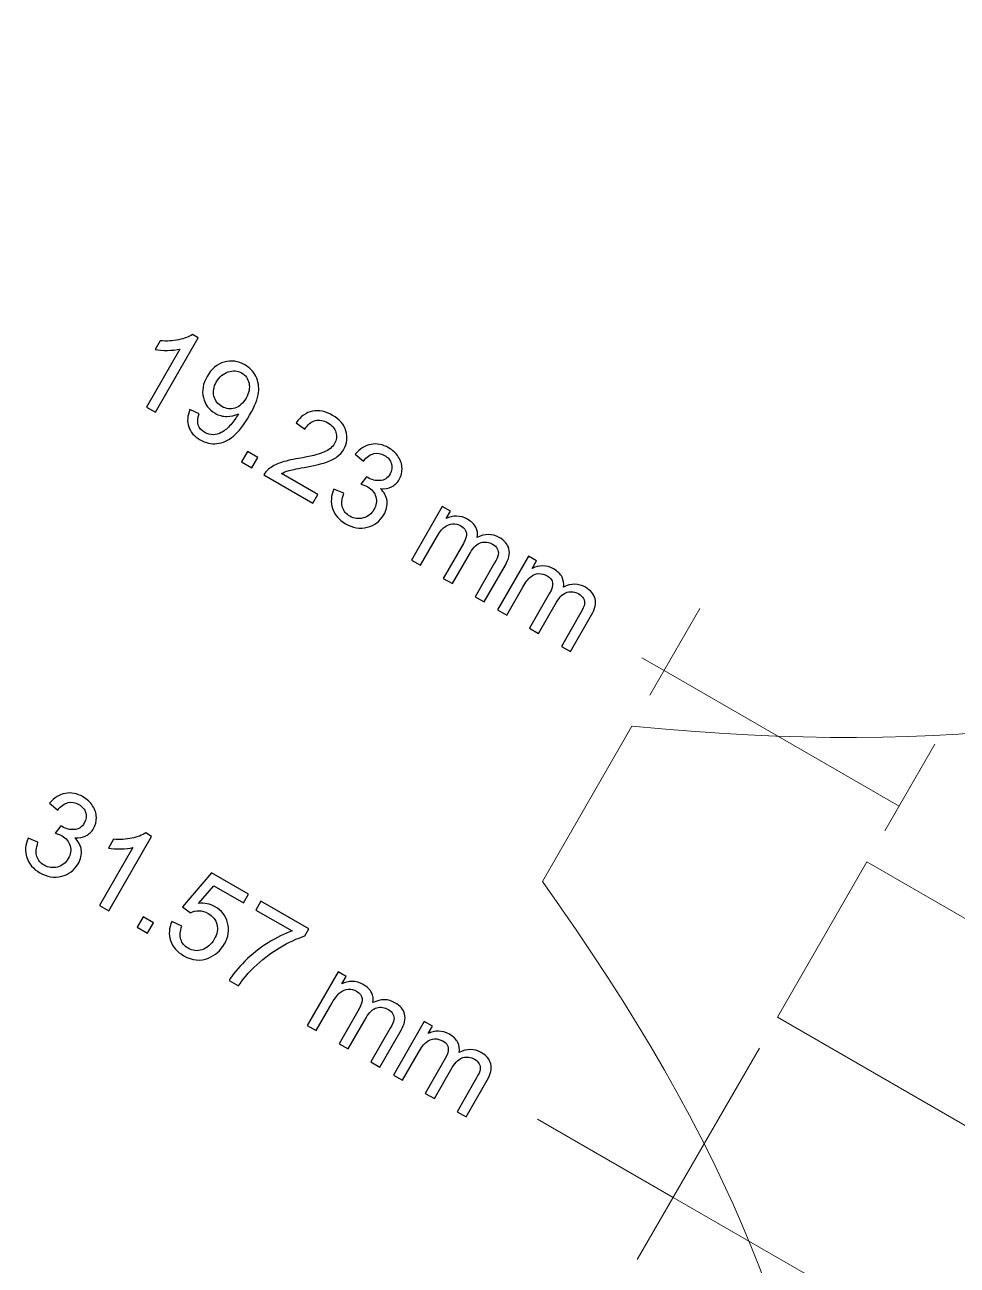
# Model space of a CAD drawing. Header units: millimetres. Extents: x -819 to 558, y -342 to 336.
# Drawn here: x 275.1 to 341.2, y -163.6 to -75.7 of the extents above; entities that cross this region are included whole.
import ezdxf

# ---------------------------------------------------------------- set-up
doc = ezdxf.new("R2010")
doc.units = ezdxf.units.MM
doc.header["$MEASUREMENT"] = 0
doc.layers.add('#Layer 1', color=7, linetype='Continuous')

msp = doc.modelspace()

# ---------------------------------------------------------------- linework, layer by layer
at = {"layer": '#Layer 1', "color": 22, "lineweight": 9}
for points in [[(318.1419, -125.4401), (363.3565, -129.764), (385.4174, -117.0418), (404.1968, -75.7174)], [(311.7899, -136.442), (338.1421, -173.437), (338.1545, -198.9037), (311.7563, -235.8292)]]:
    msp.add_open_spline(points, degree=3, dxfattribs=at)
at = {"layer": '#Layer 1', "color": 250}
for points, knots in [([(284.3746, -103.1831), (284.3746, -103.1831), (283.7298, -102.812), (283.7298, -102.812), (283.7298, -102.812), (283.7298, -102.812), (286.0934, -98.7029), (286.0934, -98.7029), (286.0934, -98.7029), (285.8534, -98.7621), (285.5641, -98.7932), (285.2269, -98.796), (285.2269, -98.796), (284.8897, -98.7988), (284.599, -98.7805), (284.3562, -98.7381), (284.3562, -98.7381), (284.3562, -98.7381), (284.7147, -98.1144), (284.7147, -98.1144), (284.7147, -98.1144), (285.1733, -98.1525), (285.6065, -98.1285), (286.0157, -98.0424), (286.0157, -98.0424), (286.4236, -97.9564), (286.7495, -97.8322), (286.9922, -97.6699), (286.9922, -97.6699), (286.9922, -97.6699), (287.4085, -97.9098), (287.4085, -97.9098), (287.4085, -97.9098), (287.4085, -97.9098), (284.3746, -103.1831), (284.3746, -103.1831)], [0, 0, 0, 0, 0.1111111, 0.1111111, 0.1111111, 0.1111111, 0.2222222, 0.2222222, 0.2222222, 0.2222222, 0.3333333, 0.3333333, 0.3333333, 0.3333333, 0.4444444, 0.4444444, 0.4444444, 0.4444444, 0.5555556, 0.5555556, 0.5555556, 0.5555556, 0.6666667, 0.6666667, 0.6666667, 0.6666667, 0.7777778, 0.7777778, 0.7777778, 0.7777778, 0.8888889, 0.8888889, 0.8888889, 0.8888889, 1, 1, 1, 1]), ([(286.8185, -102.982), (286.8185, -102.982), (287.4719, -103.2812), (287.4719, -103.2812), (287.4719, -103.2812), (287.3562, -103.603), (287.335, -103.8711), (287.4084, -104.0884), (287.4084, -104.0884), (287.4804, -104.3043), (287.6327, -104.4792), (287.8642, -104.6133), (287.8642, -104.6133), (288.0631, -104.7262), (288.2622, -104.7812), (288.4639, -104.777), (288.4639, -104.777), (288.6657, -104.7713), (288.8576, -104.7205), (289.041, -104.6245), (289.041, -104.6245), (289.2231, -104.5272), (289.4207, -104.3677), (289.6337, -104.1476), (289.6337, -104.1476), (289.8468, -103.926), (290.0303, -103.6819), (290.184, -103.4152), (290.184, -103.4152), (290.201, -103.3856), (290.2236, -103.3419), (290.2546, -103.284), (290.2546, -103.284), (290.0077, -103.4152), (289.7353, -103.4802), (289.4389, -103.4802), (289.4389, -103.4802), (289.1413, -103.4787), (288.8632, -103.4039), (288.6022, -103.2544), (288.6022, -103.2544), (288.1676, -103.0046), (287.891, -102.6349), (287.771, -102.1467), (287.771, -102.1467), (287.6511, -101.6584), (287.74, -101.156), (288.0363, -100.6396), (288.0363, -100.6396), (288.3425, -100.1075), (288.7461, -99.7689), (289.2471, -99.625), (289.2471, -99.625), (289.748, -99.481), (290.2348, -99.5445), (290.709, -99.8169), (290.709, -99.8169), (291.0505, -100.013), (291.3087, -100.2839), (291.4865, -100.631), (291.4865, -100.631), (291.6643, -100.9782), (291.7278, -101.3634), (291.6798, -101.7882), (291.6798, -101.7882), (291.6304, -102.2129), (291.4202, -102.7477), (291.0505, -103.3926), (291.0505, -103.3926), (290.6638, -104.0644), (290.2842, -104.5568), (289.909, -104.8701), (289.909, -104.8701), (289.535, -105.1848), (289.144, -105.3626), (288.7362, -105.4049), (288.7362, -105.4049), (288.3299, -105.4473), (287.932, -105.3569), (287.5453, -105.1354), (287.5453, -105.1354), (287.1347, -104.8983), (286.8637, -104.5922), (286.7353, -104.214), (286.7353, -104.214), (286.6054, -103.8358), (286.6337, -103.4251), (286.8185, -102.982)], [0, 0, 0, 0, 0.0454545, 0.0454545, 0.0454545, 0.0454545, 0.0909091, 0.0909091, 0.0909091, 0.0909091, 0.1363636, 0.1363636, 0.1363636, 0.1363636, 0.1818182, 0.1818182, 0.1818182, 0.1818182, 0.2272727, 0.2272727, 0.2272727, 0.2272727, 0.2727273, 0.2727273, 0.2727273, 0.2727273, 0.3181818, 0.3181818, 0.3181818, 0.3181818, 0.3636364, 0.3636364, 0.3636364, 0.3636364, 0.4090909, 0.4090909, 0.4090909, 0.4090909, 0.4545455, 0.4545455, 0.4545455, 0.4545455, 0.5, 0.5, 0.5, 0.5, 0.5454545, 0.5454545, 0.5454545, 0.5454545, 0.5909091, 0.5909091, 0.5909091, 0.5909091, 0.6363636, 0.6363636, 0.6363636, 0.6363636, 0.6818182, 0.6818182, 0.6818182, 0.6818182, 0.7272727, 0.7272727, 0.7272727, 0.7272727, 0.7727273, 0.7727273, 0.7727273, 0.7727273, 0.8181818, 0.8181818, 0.8181818, 0.8181818, 0.8636364, 0.8636364, 0.8636364, 0.8636364, 0.9090909, 0.9090909, 0.9090909, 0.9090909, 0.9545455, 0.9545455, 0.9545455, 0.9545455, 1, 1, 1, 1]), ([(290.7923, -102.1819), (291.0053, -101.8122), (291.0759, -101.4608), (291.0039, -101.1307), (291.0039, -101.1307), (290.9319, -100.8004), (290.7569, -100.5548), (290.4804, -100.3954), (290.4804, -100.3954), (290.1938, -100.2303), (289.8764, -100.2049), (289.5293, -100.3164), (289.5293, -100.3164), (289.1822, -100.4279), (288.9014, -100.6706), (288.6869, -101.0431), (288.6869, -101.0431), (288.4949, -101.3776), (288.4398, -101.7064), (288.5218, -102.0323), (288.5218, -102.0323), (288.6036, -102.3569), (288.7913, -102.6052), (289.0876, -102.7746), (289.0876, -102.7746), (289.3868, -102.9467), (289.6915, -102.9834), (290.0048, -102.8846), (290.0048, -102.8846), (290.3166, -102.7873), (290.5791, -102.5516), (290.7923, -102.1819)], [0, 0, 0, 0, 0.125, 0.125, 0.125, 0.125, 0.25, 0.25, 0.25, 0.25, 0.375, 0.375, 0.375, 0.375, 0.5, 0.5, 0.5, 0.5, 0.625, 0.625, 0.625, 0.625, 0.75, 0.75, 0.75, 0.75, 0.875, 0.875, 0.875, 0.875, 1, 1, 1, 1]), ([(295.8845, -109.0004), (295.8845, -109.0004), (295.5289, -109.6199), (295.5289, -109.6199), (295.5289, -109.6199), (295.5289, -109.6199), (292.0562, -107.6246), (292.0562, -107.6246), (292.0562, -107.6246), (292.1408, -107.4666), (292.2523, -107.3311), (292.3892, -107.2196), (292.3892, -107.2196), (292.6136, -107.0334), (292.8887, -106.8824), (293.2161, -106.7652), (293.2161, -106.7652), (293.5421, -106.6481), (293.9766, -106.5437), (294.5171, -106.4548), (294.5171, -106.4548), (295.3567, -106.3151), (295.9564, -106.1655), (296.3135, -106.0075), (296.3135, -106.0075), (296.6718, -105.8494), (296.9217, -105.649), (297.0614, -105.4049), (297.0614, -105.4049), (297.2081, -105.1494), (297.2405, -104.8813), (297.1586, -104.6006), (297.1586, -104.6006), (297.0769, -104.3198), (296.8892, -104.0953), (296.5957, -103.926), (296.5957, -103.926), (296.2852, -103.7482), (295.9832, -103.6975), (295.6897, -103.7765), (295.6897, -103.7765), (295.3962, -103.8569), (295.1535, -104.0601), (294.9616, -104.3889), (294.9616, -104.3889), (294.9616, -104.3889), (294.3379, -103.9387), (294.3379, -103.9387), (294.3379, -103.9387), (294.668, -103.4702), (295.0547, -103.1922), (295.5006, -103.1034), (295.5006, -103.1034), (295.9451, -103.0144), (296.4179, -103.1132), (296.9173, -103.4011), (296.9173, -103.4011), (297.4212, -103.6904), (297.7387, -104.0601), (297.8727, -104.5074), (297.8727, -104.5074), (298.0054, -104.9562), (297.9532, -105.3865), (297.7161, -105.8), (297.7161, -105.8), (297.5947, -106.0103), (297.4325, -106.1923), (297.2306, -106.3461), (297.2306, -106.3461), (297.0275, -106.4999), (296.7622, -106.6311), (296.4334, -106.7412), (296.4334, -106.7412), (296.1046, -106.8513), (295.5966, -106.9684), (294.908, -107.094), (294.908, -107.094), (294.3337, -107.1957), (293.9583, -107.2732), (293.7819, -107.3269), (293.7819, -107.3269), (293.6055, -107.3791), (293.4475, -107.4439), (293.3092, -107.5187), (293.3092, -107.5187), (293.3092, -107.5187), (295.8845, -109.0004), (295.8845, -109.0004)], [0, 0, 0, 0, 0.0454545, 0.0454545, 0.0454545, 0.0454545, 0.0909091, 0.0909091, 0.0909091, 0.0909091, 0.1363636, 0.1363636, 0.1363636, 0.1363636, 0.1818182, 0.1818182, 0.1818182, 0.1818182, 0.2272727, 0.2272727, 0.2272727, 0.2272727, 0.2727273, 0.2727273, 0.2727273, 0.2727273, 0.3181818, 0.3181818, 0.3181818, 0.3181818, 0.3636364, 0.3636364, 0.3636364, 0.3636364, 0.4090909, 0.4090909, 0.4090909, 0.4090909, 0.4545455, 0.4545455, 0.4545455, 0.4545455, 0.5, 0.5, 0.5, 0.5, 0.5454545, 0.5454545, 0.5454545, 0.5454545, 0.5909091, 0.5909091, 0.5909091, 0.5909091, 0.6363636, 0.6363636, 0.6363636, 0.6363636, 0.6818182, 0.6818182, 0.6818182, 0.6818182, 0.7272727, 0.7272727, 0.7272727, 0.7272727, 0.7727273, 0.7727273, 0.7727273, 0.7727273, 0.8181818, 0.8181818, 0.8181818, 0.8181818, 0.8636364, 0.8636364, 0.8636364, 0.8636364, 0.9090909, 0.9090909, 0.9090909, 0.9090909, 0.9545455, 0.9545455, 0.9545455, 0.9545455, 1, 1, 1, 1]), ([(297.0175, -108.6412), (297.0175, -108.6412), (297.7117, -108.9263), (297.7117, -108.9263), (297.7117, -108.9263), (297.5763, -109.3342), (297.5509, -109.6699), (297.6356, -109.9338), (297.6356, -109.9338), (297.7216, -110.1963), (297.8924, -110.4023), (298.1478, -110.5491), (298.1478, -110.5491), (298.4511, -110.7241), (298.7672, -110.7664), (299.0974, -110.6761), (299.0974, -110.6761), (299.4278, -110.5857), (299.6817, -110.3853), (299.8595, -110.075), (299.8595, -110.075), (300.0302, -109.7786), (300.074, -109.4794), (299.9907, -109.1761), (299.9907, -109.1761), (299.9074, -108.8713), (299.717, -108.6342), (299.4192, -108.4621), (299.4192, -108.4621), (299.2965, -108.3929), (299.1313, -108.3293), (298.9224, -108.2729), (298.9224, -108.2729), (298.9224, -108.2729), (299.3204, -107.748), (299.3204, -107.748), (299.3204, -107.748), (299.3599, -107.7776), (299.3939, -107.8002), (299.4192, -107.8144), (299.4192, -107.8144), (299.6944, -107.9723), (299.9822, -108.0429), (300.2842, -108.026), (300.2842, -108.026), (300.5876, -108.009), (300.8233, -107.851), (300.9954, -107.5533), (300.9954, -107.5533), (301.1309, -107.3162), (301.1648, -107.0749), (301.0928, -106.8265), (301.0928, -106.8265), (301.0222, -106.5796), (300.8613, -106.3834), (300.6074, -106.2381), (300.6074, -106.2381), (300.3562, -106.0942), (300.1021, -106.0518), (299.8439, -106.1139), (299.8439, -106.1139), (299.5871, -106.1761), (299.343, -106.3495), (299.1144, -106.6375), (299.1144, -106.6375), (299.1144, -106.6375), (298.5344, -106.152), (298.5344, -106.152), (298.5344, -106.152), (298.8632, -105.7654), (299.2343, -105.5339), (299.6505, -105.4564), (299.6505, -105.4564), (300.0668, -105.3787), (300.4817, -105.4606), (300.898, -105.6991), (300.898, -105.6991), (301.1845, -105.8641), (301.4131, -106.0772), (301.5838, -106.3397), (301.5838, -106.3397), (301.7545, -106.6007), (301.8421, -106.8745), (301.8477, -107.161), (301.8477, -107.161), (301.8534, -107.4474), (301.787, -107.7099), (301.6501, -107.9484), (301.6501, -107.9484), (301.5204, -108.1755), (301.3397, -108.3463), (301.1111, -108.4634), (301.1111, -108.4634), (300.8826, -108.5791), (300.6158, -108.6243), (300.3139, -108.596), (300.3139, -108.596), (300.5834, -108.8459), (300.74, -109.1337), (300.7823, -109.4583), (300.7823, -109.4583), (300.8233, -109.7828), (300.747, -110.1144), (300.5523, -110.4545), (300.5523, -110.4545), (300.2885, -110.9131), (299.8976, -111.2052), (299.3797, -111.3322), (299.3797, -111.3322), (298.8618, -111.4592), (298.3482, -111.3746), (297.8373, -111.0811), (297.8373, -111.0811), (297.376, -110.8158), (297.0725, -110.4587), (296.9258, -110.0087), (296.9258, -110.0087), (296.779, -109.5585), (296.8101, -109.1027), (297.0175, -108.6412)], [0, 0, 0, 0, 0.0333333, 0.0333333, 0.0333333, 0.0333333, 0.0666667, 0.0666667, 0.0666667, 0.0666667, 0.1, 0.1, 0.1, 0.1, 0.1333333, 0.1333333, 0.1333333, 0.1333333, 0.1666667, 0.1666667, 0.1666667, 0.1666667, 0.2, 0.2, 0.2, 0.2, 0.2333333, 0.2333333, 0.2333333, 0.2333333, 0.2666667, 0.2666667, 0.2666667, 0.2666667, 0.3, 0.3, 0.3, 0.3, 0.3333333, 0.3333333, 0.3333333, 0.3333333, 0.3666667, 0.3666667, 0.3666667, 0.3666667, 0.4, 0.4, 0.4, 0.4, 0.4333333, 0.4333333, 0.4333333, 0.4333333, 0.4666667, 0.4666667, 0.4666667, 0.4666667, 0.5, 0.5, 0.5, 0.5, 0.5333333, 0.5333333, 0.5333333, 0.5333333, 0.5666667, 0.5666667, 0.5666667, 0.5666667, 0.6, 0.6, 0.6, 0.6, 0.6333333, 0.6333333, 0.6333333, 0.6333333, 0.6666667, 0.6666667, 0.6666667, 0.6666667, 0.7, 0.7, 0.7, 0.7, 0.7333333, 0.7333333, 0.7333333, 0.7333333, 0.7666667, 0.7666667, 0.7666667, 0.7666667, 0.8, 0.8, 0.8, 0.8, 0.8333333, 0.8333333, 0.8333333, 0.8333333, 0.8666667, 0.8666667, 0.8666667, 0.8666667, 0.9, 0.9, 0.9, 0.9, 0.9333333, 0.9333333, 0.9333333, 0.9333333, 0.9666667, 0.9666667, 0.9666667, 0.9666667, 1, 1, 1, 1]), ([(290.4634, -106.7038), (290.4634, -106.7038), (290.8867, -105.9686), (290.8867, -105.9686), (290.8867, -105.9686), (290.8867, -105.9686), (291.6206, -106.3905), (291.6206, -106.3905), (291.6206, -106.3905), (291.6206, -106.3905), (291.1986, -107.1258), (291.1986, -107.1258), (291.1986, -107.1258), (291.1986, -107.1258), (290.4634, -106.7038), (290.4634, -106.7038)], [0, 0, 0, 0, 0.25, 0.25, 0.25, 0.25, 0.5, 0.5, 0.5, 0.5, 0.75, 0.75, 0.75, 0.75, 1, 1, 1, 1]), ([(302.5119, -113.6591), (302.5119, -113.6591), (304.699, -109.8547), (304.699, -109.8547), (304.699, -109.8547), (304.699, -109.8547), (305.2761, -110.1863), (305.2761, -110.1863), (305.2761, -110.1863), (305.2761, -110.1863), (304.9699, -110.7197), (304.9699, -110.7197), (304.9699, -110.7197), (305.1957, -110.6026), (305.4413, -110.5433), (305.7051, -110.5447), (305.7051, -110.5447), (305.9676, -110.5447), (306.2259, -110.6181), (306.4799, -110.7634), (306.4799, -110.7634), (306.762, -110.9257), (306.9582, -111.1163), (307.0725, -111.3378), (307.0725, -111.3378), (307.1854, -111.5579), (307.2178, -111.795), (307.1713, -112.0476), (307.1713, -112.0476), (307.7273, -111.7766), (308.2465, -111.7794), (308.7292, -112.0574), (308.7292, -112.0574), (309.1073, -112.2747), (309.3374, -112.5456), (309.4206, -112.8716), (309.4206, -112.8716), (309.5024, -113.1976), (309.4192, -113.5772), (309.1694, -114.0117), (309.1694, -114.0117), (309.1694, -114.0117), (307.6666, -116.6238), (307.6666, -116.6238), (307.6666, -116.6238), (307.6666, -116.6238), (307.026, -116.2556), (307.026, -116.2556), (307.026, -116.2556), (307.026, -116.2556), (308.4047, -113.858), (308.4047, -113.858), (308.4047, -113.858), (308.5528, -113.5998), (308.6388, -113.4022), (308.6615, -113.2654), (308.6615, -113.2654), (308.6854, -113.127), (308.6615, -112.993), (308.5923, -112.8603), (308.5923, -112.8603), (308.5218, -112.7277), (308.4131, -112.619), (308.2649, -112.5344), (308.2649, -112.5344), (307.9968, -112.3791), (307.7245, -112.3411), (307.4451, -112.4173), (307.4451, -112.4173), (307.1656, -112.4935), (306.9131, -112.7277), (306.6886, -113.12), (306.6886, -113.12), (306.6886, -113.12), (305.4173, -115.3298), (305.4173, -115.3298), (305.4173, -115.3298), (305.4173, -115.3298), (304.7724, -114.9587), (304.7724, -114.9587), (304.7724, -114.9587), (304.7724, -114.9587), (306.1934, -112.4864), (306.1934, -112.4864), (306.1934, -112.4864), (306.3585, -112.2), (306.4304, -111.9558), (306.4064, -111.7512), (306.4064, -111.7512), (306.3839, -111.548), (306.2541, -111.3773), (306.0142, -111.2404), (306.0142, -111.2404), (305.8336, -111.136), (305.6374, -111.0866), (305.4286, -111.0936), (305.4286, -111.0936), (305.2197, -111.1007), (305.0278, -111.1755), (304.8528, -111.3209), (304.8528, -111.3209), (304.6779, -111.4648), (304.4901, -111.7089), (304.2912, -112.0561), (304.2912, -112.0561), (304.2912, -112.0561), (303.1567, -114.0302), (303.1567, -114.0302), (303.1567, -114.0302), (303.1567, -114.0302), (302.5119, -113.6591), (302.5119, -113.6591)], [0, 0, 0, 0, 0.0357143, 0.0357143, 0.0357143, 0.0357143, 0.0714286, 0.0714286, 0.0714286, 0.0714286, 0.1071429, 0.1071429, 0.1071429, 0.1071429, 0.1428571, 0.1428571, 0.1428571, 0.1428571, 0.1785714, 0.1785714, 0.1785714, 0.1785714, 0.2142857, 0.2142857, 0.2142857, 0.2142857, 0.25, 0.25, 0.25, 0.25, 0.2857143, 0.2857143, 0.2857143, 0.2857143, 0.3214286, 0.3214286, 0.3214286, 0.3214286, 0.3571429, 0.3571429, 0.3571429, 0.3571429, 0.3928571, 0.3928571, 0.3928571, 0.3928571, 0.4285714, 0.4285714, 0.4285714, 0.4285714, 0.4642857, 0.4642857, 0.4642857, 0.4642857, 0.5, 0.5, 0.5, 0.5, 0.5357143, 0.5357143, 0.5357143, 0.5357143, 0.5714286, 0.5714286, 0.5714286, 0.5714286, 0.6071429, 0.6071429, 0.6071429, 0.6071429, 0.6428571, 0.6428571, 0.6428571, 0.6428571, 0.6785714, 0.6785714, 0.6785714, 0.6785714, 0.7142857, 0.7142857, 0.7142857, 0.7142857, 0.75, 0.75, 0.75, 0.75, 0.7857143, 0.7857143, 0.7857143, 0.7857143, 0.8214286, 0.8214286, 0.8214286, 0.8214286, 0.8571429, 0.8571429, 0.8571429, 0.8571429, 0.8928571, 0.8928571, 0.8928571, 0.8928571, 0.9285714, 0.9285714, 0.9285714, 0.9285714, 0.9642857, 0.9642857, 0.9642857, 0.9642857, 1, 1, 1, 1]), ([(308.6199, -117.1854), (308.6199, -117.1854), (310.807, -113.381), (310.807, -113.381), (310.807, -113.381), (310.807, -113.381), (311.3841, -113.7126), (311.3841, -113.7126), (311.3841, -113.7126), (311.3841, -113.7126), (311.0779, -114.246), (311.0779, -114.246), (311.0779, -114.246), (311.3037, -114.1289), (311.5493, -114.0696), (311.8131, -114.071), (311.8131, -114.071), (312.0756, -114.071), (312.3339, -114.1444), (312.5879, -114.2897), (312.5879, -114.2897), (312.87, -114.452), (313.0662, -114.6426), (313.1805, -114.8641), (313.1805, -114.8641), (313.2934, -115.0842), (313.3258, -115.3213), (313.2793, -115.5739), (313.2793, -115.5739), (313.8353, -115.3029), (314.3545, -115.3057), (314.8372, -115.5837), (314.8372, -115.5837), (315.2153, -115.801), (315.4454, -116.0719), (315.5286, -116.3979), (315.5286, -116.3979), (315.6104, -116.7239), (315.5272, -117.1035), (315.2774, -117.538), (315.2774, -117.538), (315.2774, -117.538), (313.7746, -120.1501), (313.7746, -120.1501), (313.7746, -120.1501), (313.7746, -120.1501), (313.134, -119.7819), (313.134, -119.7819), (313.134, -119.7819), (313.134, -119.7819), (314.5127, -117.3843), (314.5127, -117.3843), (314.5127, -117.3843), (314.6608, -117.1261), (314.7468, -116.9285), (314.7695, -116.7917), (314.7695, -116.7917), (314.7934, -116.6533), (314.7695, -116.5193), (314.7003, -116.3866), (314.7003, -116.3866), (314.6298, -116.254), (314.5211, -116.1453), (314.3729, -116.0607), (314.3729, -116.0607), (314.1048, -115.9054), (313.8325, -115.8674), (313.5531, -115.9436), (313.5531, -115.9436), (313.2736, -116.0198), (313.0211, -116.254), (312.7966, -116.6463), (312.7966, -116.6463), (312.7966, -116.6463), (311.5253, -118.8561), (311.5253, -118.8561), (311.5253, -118.8561), (311.5253, -118.8561), (310.8804, -118.485), (310.8804, -118.485), (310.8804, -118.485), (310.8804, -118.485), (312.3014, -116.0127), (312.3014, -116.0127), (312.3014, -116.0127), (312.4665, -115.7263), (312.5384, -115.4821), (312.5144, -115.2775), (312.5144, -115.2775), (312.4919, -115.0743), (312.3621, -114.9036), (312.1222, -114.7667), (312.1222, -114.7667), (311.9416, -114.6623), (311.7454, -114.6129), (311.5366, -114.6199), (311.5366, -114.6199), (311.3277, -114.627), (311.1358, -114.7018), (310.9608, -114.8472), (310.9608, -114.8472), (310.7859, -114.9911), (310.5981, -115.2352), (310.3992, -115.5824), (310.3992, -115.5824), (310.3992, -115.5824), (309.2647, -117.5565), (309.2647, -117.5565), (309.2647, -117.5565), (309.2647, -117.5565), (308.6199, -117.1854), (308.6199, -117.1854)], [0, 0, 0, 0, 0.0357143, 0.0357143, 0.0357143, 0.0357143, 0.0714286, 0.0714286, 0.0714286, 0.0714286, 0.1071429, 0.1071429, 0.1071429, 0.1071429, 0.1428571, 0.1428571, 0.1428571, 0.1428571, 0.1785714, 0.1785714, 0.1785714, 0.1785714, 0.2142857, 0.2142857, 0.2142857, 0.2142857, 0.25, 0.25, 0.25, 0.25, 0.2857143, 0.2857143, 0.2857143, 0.2857143, 0.3214286, 0.3214286, 0.3214286, 0.3214286, 0.3571429, 0.3571429, 0.3571429, 0.3571429, 0.3928571, 0.3928571, 0.3928571, 0.3928571, 0.4285714, 0.4285714, 0.4285714, 0.4285714, 0.4642857, 0.4642857, 0.4642857, 0.4642857, 0.5, 0.5, 0.5, 0.5, 0.5357143, 0.5357143, 0.5357143, 0.5357143, 0.5714286, 0.5714286, 0.5714286, 0.5714286, 0.6071429, 0.6071429, 0.6071429, 0.6071429, 0.6428571, 0.6428571, 0.6428571, 0.6428571, 0.6785714, 0.6785714, 0.6785714, 0.6785714, 0.7142857, 0.7142857, 0.7142857, 0.7142857, 0.75, 0.75, 0.75, 0.75, 0.7857143, 0.7857143, 0.7857143, 0.7857143, 0.8214286, 0.8214286, 0.8214286, 0.8214286, 0.8571429, 0.8571429, 0.8571429, 0.8571429, 0.8928571, 0.8928571, 0.8928571, 0.8928571, 0.9285714, 0.9285714, 0.9285714, 0.9285714, 0.9642857, 0.9642857, 0.9642857, 0.9642857, 1, 1, 1, 1]), ([(275.3581, -133.3811), (275.3581, -133.3811), (276.0524, -133.6663), (276.0524, -133.6663), (276.0524, -133.6663), (275.9169, -134.0741), (275.8915, -134.4099), (275.9762, -134.6738), (275.9762, -134.6738), (276.0622, -134.9362), (276.233, -135.1422), (276.4884, -135.289), (276.4884, -135.289), (276.7918, -135.464), (277.1079, -135.5063), (277.4381, -135.416), (277.4381, -135.416), (277.7684, -135.3257), (278.0223, -135.1253), (278.2001, -134.8149), (278.2001, -134.8149), (278.3708, -134.5186), (278.4146, -134.2194), (278.3313, -133.916), (278.3313, -133.916), (278.2481, -133.6112), (278.0576, -133.3741), (277.7599, -133.202), (277.7599, -133.202), (277.6371, -133.1329), (277.472, -133.0693), (277.2631, -133.0129), (277.2631, -133.0129), (277.2631, -133.0129), (277.6611, -132.4879), (277.6611, -132.4879), (277.6611, -132.4879), (277.7005, -132.5176), (277.7345, -132.5402), (277.7598, -132.5543), (277.7598, -132.5543), (278.035, -132.7123), (278.3229, -132.7829), (278.6249, -132.766), (278.6249, -132.766), (278.9282, -132.749), (279.1639, -132.591), (279.336, -132.2932), (279.336, -132.2932), (279.4715, -132.0561), (279.5054, -131.8148), (279.4334, -131.5665), (279.4334, -131.5665), (279.3629, -131.3195), (279.202, -131.1234), (278.948, -130.978), (278.948, -130.978), (278.6968, -130.8342), (278.4428, -130.7918), (278.1845, -130.8539), (278.1845, -130.8539), (277.9278, -130.916), (277.6836, -131.0895), (277.455, -131.3774), (277.455, -131.3774), (277.455, -131.3774), (276.8751, -130.8919), (276.8751, -130.8919), (276.8751, -130.8919), (277.2038, -130.5053), (277.575, -130.2739), (277.9912, -130.1963), (277.9912, -130.1963), (278.4075, -130.1186), (278.8223, -130.2005), (279.2387, -130.439), (279.2387, -130.439), (279.5251, -130.6041), (279.7537, -130.8171), (279.9244, -131.0796), (279.9244, -131.0796), (280.0952, -131.3407), (280.1827, -131.6144), (280.1884, -131.9009), (280.1884, -131.9009), (280.194, -132.1873), (280.1277, -132.4498), (279.9908, -132.6883), (279.9908, -132.6883), (279.861, -132.9155), (279.6803, -133.0862), (279.4518, -133.2033), (279.4518, -133.2033), (279.2232, -133.319), (278.9565, -133.3642), (278.6545, -133.336), (278.6545, -133.336), (278.924, -133.5858), (279.0807, -133.8737), (279.123, -134.1982), (279.123, -134.1982), (279.1639, -134.5228), (279.0877, -134.8544), (278.8929, -135.1945), (278.8929, -135.1945), (278.6291, -135.6531), (278.2382, -135.9452), (277.7203, -136.0722), (277.7203, -136.0722), (277.2024, -136.1991), (276.6888, -136.1145), (276.1779, -135.821), (276.1779, -135.821), (275.7166, -135.5557), (275.4132, -135.1987), (275.2664, -134.7486), (275.2664, -134.7486), (275.1197, -134.2984), (275.1507, -133.8427), (275.3581, -133.3811)], [0, 0, 0, 0, 0.0333333, 0.0333333, 0.0333333, 0.0333333, 0.0666667, 0.0666667, 0.0666667, 0.0666667, 0.1, 0.1, 0.1, 0.1, 0.1333333, 0.1333333, 0.1333333, 0.1333333, 0.1666667, 0.1666667, 0.1666667, 0.1666667, 0.2, 0.2, 0.2, 0.2, 0.2333333, 0.2333333, 0.2333333, 0.2333333, 0.2666667, 0.2666667, 0.2666667, 0.2666667, 0.3, 0.3, 0.3, 0.3, 0.3333333, 0.3333333, 0.3333333, 0.3333333, 0.3666667, 0.3666667, 0.3666667, 0.3666667, 0.4, 0.4, 0.4, 0.4, 0.4333333, 0.4333333, 0.4333333, 0.4333333, 0.4666667, 0.4666667, 0.4666667, 0.4666667, 0.5, 0.5, 0.5, 0.5, 0.5333333, 0.5333333, 0.5333333, 0.5333333, 0.5666667, 0.5666667, 0.5666667, 0.5666667, 0.6, 0.6, 0.6, 0.6, 0.6333333, 0.6333333, 0.6333333, 0.6333333, 0.6666667, 0.6666667, 0.6666667, 0.6666667, 0.7, 0.7, 0.7, 0.7, 0.7333333, 0.7333333, 0.7333333, 0.7333333, 0.7666667, 0.7666667, 0.7666667, 0.7666667, 0.8, 0.8, 0.8, 0.8, 0.8333333, 0.8333333, 0.8333333, 0.8333333, 0.8666667, 0.8666667, 0.8666667, 0.8666667, 0.9, 0.9, 0.9, 0.9, 0.9333333, 0.9333333, 0.9333333, 0.9333333, 0.9666667, 0.9666667, 0.9666667, 0.9666667, 1, 1, 1, 1]), ([(281.0645, -138.5169), (281.0645, -138.5169), (280.4197, -138.1457), (280.4197, -138.1457), (280.4197, -138.1457), (280.4197, -138.1457), (282.7833, -134.0366), (282.7833, -134.0366), (282.7833, -134.0366), (282.5433, -134.0959), (282.2541, -134.1269), (281.9169, -134.1298), (281.9169, -134.1298), (281.5796, -134.1325), (281.2889, -134.1142), (281.0462, -134.0719), (281.0462, -134.0719), (281.0462, -134.0719), (281.4047, -133.4482), (281.4047, -133.4482), (281.4047, -133.4482), (281.8632, -133.4863), (282.2965, -133.4623), (282.7056, -133.3762), (282.7056, -133.3762), (283.1135, -133.2901), (283.4395, -133.1659), (283.6821, -133.0036), (283.6821, -133.0036), (283.6821, -133.0036), (284.0985, -133.2435), (284.0985, -133.2435), (284.0985, -133.2435), (284.0985, -133.2435), (281.0645, -138.5169), (281.0645, -138.5169)], [0, 0, 0, 0, 0.1111111, 0.1111111, 0.1111111, 0.1111111, 0.2222222, 0.2222222, 0.2222222, 0.2222222, 0.3333333, 0.3333333, 0.3333333, 0.3333333, 0.4444444, 0.4444444, 0.4444444, 0.4444444, 0.5555556, 0.5555556, 0.5555556, 0.5555556, 0.6666667, 0.6666667, 0.6666667, 0.6666667, 0.7777778, 0.7777778, 0.7777778, 0.7777778, 0.8888889, 0.8888889, 0.8888889, 0.8888889, 1, 1, 1, 1]), ([(285.5428, -139.2746), (285.5428, -139.2746), (286.2526, -139.6063), (286.2526, -139.6063), (286.2526, -139.6063), (286.1129, -139.9646), (286.0862, -140.2808), (286.1736, -140.5517), (286.1736, -140.5517), (286.2611, -140.8226), (286.4347, -141.0315), (286.6915, -141.1797), (286.6915, -141.1797), (287.002, -141.3588), (287.3321, -141.3927), (287.6821, -141.2827), (287.6821, -141.2827), (288.0321, -141.1726), (288.3172, -140.9228), (288.54, -140.5361), (288.54, -140.5361), (288.7518, -140.1679), (288.8152, -139.8193), (288.7306, -139.4877), (288.7306, -139.4877), (288.6473, -139.1561), (288.4371, -138.8936), (288.1026, -138.7018), (288.1026, -138.7018), (287.8952, -138.5818), (287.6807, -138.5211), (287.4591, -138.5197), (287.4591, -138.5197), (287.2376, -138.5183), (287.0359, -138.5649), (286.8538, -138.6608), (286.8538, -138.6608), (286.8538, -138.6608), (286.2935, -138.2333), (286.2935, -138.2333), (286.2935, -138.2333), (286.2935, -138.2333), (288.3538, -135.8287), (288.3538, -135.8287), (288.3538, -135.8287), (288.3538, -135.8287), (290.9658, -137.3301), (290.9658, -137.3301), (290.9658, -137.3301), (290.9658, -137.3301), (290.6115, -137.9468), (290.6115, -137.9468), (290.6115, -137.9468), (290.6115, -137.9468), (288.5147, -136.7417), (288.5147, -136.7417), (288.5147, -136.7417), (288.5147, -136.7417), (287.421, -137.9905), (287.421, -137.9905), (287.421, -137.9905), (287.8627, -137.9511), (288.2564, -138.0314), (288.6021, -138.2319), (288.6021, -138.2319), (289.0608, -138.4942), (289.3571, -138.8768), (289.4897, -139.3748), (289.4897, -139.3748), (289.6224, -139.8744), (289.5448, -140.3739), (289.2569, -140.8721), (289.2569, -140.8721), (288.9846, -141.3476), (288.6092, -141.6792), (288.1337, -141.8654), (288.1337, -141.8654), (287.5524, -142.0983), (286.9695, -142.0461), (286.3867, -141.7103), (286.3867, -141.7103), (285.9098, -141.4365), (285.5965, -141.0781), (285.4483, -140.6364), (285.4483, -140.6364), (285.3001, -140.1946), (285.3312, -139.7417), (285.5428, -139.2746)], [0, 0, 0, 0, 0.0454545, 0.0454545, 0.0454545, 0.0454545, 0.0909091, 0.0909091, 0.0909091, 0.0909091, 0.1363636, 0.1363636, 0.1363636, 0.1363636, 0.1818182, 0.1818182, 0.1818182, 0.1818182, 0.2272727, 0.2272727, 0.2272727, 0.2272727, 0.2727273, 0.2727273, 0.2727273, 0.2727273, 0.3181818, 0.3181818, 0.3181818, 0.3181818, 0.3636364, 0.3636364, 0.3636364, 0.3636364, 0.4090909, 0.4090909, 0.4090909, 0.4090909, 0.4545455, 0.4545455, 0.4545455, 0.4545455, 0.5, 0.5, 0.5, 0.5, 0.5454545, 0.5454545, 0.5454545, 0.5454545, 0.5909091, 0.5909091, 0.5909091, 0.5909091, 0.6363636, 0.6363636, 0.6363636, 0.6363636, 0.6818182, 0.6818182, 0.6818182, 0.6818182, 0.7272727, 0.7272727, 0.7272727, 0.7272727, 0.7727273, 0.7727273, 0.7727273, 0.7727273, 0.8181818, 0.8181818, 0.8181818, 0.8181818, 0.8636364, 0.8636364, 0.8636364, 0.8636364, 0.9090909, 0.9090909, 0.9090909, 0.9090909, 0.9545455, 0.9545455, 0.9545455, 0.9545455, 1, 1, 1, 1]), ([(291.4962, -138.4655), (291.4962, -138.4655), (291.8532, -137.846), (291.8532, -137.846), (291.8532, -137.846), (291.8532, -137.846), (295.2541, -139.8003), (295.2541, -139.8003), (295.2541, -139.8003), (295.2541, -139.8003), (294.9647, -140.3027), (294.9647, -140.3027), (294.9647, -140.3027), (294.4257, -140.4664), (293.8231, -140.7486), (293.1543, -141.1494), (293.1543, -141.1494), (292.4868, -141.5501), (291.8843, -142.0116), (291.3467, -142.5323), (291.3467, -142.5323), (290.9656, -142.8963), (290.6058, -143.3309), (290.2699, -143.8333), (290.2699, -143.8333), (290.2699, -143.8333), (289.6068, -143.4524), (289.6068, -143.4524), (289.6068, -143.4524), (289.8509, -143.0431), (290.2192, -142.5902), (290.7116, -142.0948), (290.7116, -142.0948), (291.2027, -141.5981), (291.7503, -141.1621), (292.3527, -140.7853), (292.3527, -140.7853), (292.9553, -140.4099), (293.5282, -140.1292), (294.0687, -139.9442), (294.0687, -139.9442), (294.0687, -139.9442), (291.4962, -138.4655), (291.4962, -138.4655)], [0, 0, 0, 0, 0.0909091, 0.0909091, 0.0909091, 0.0909091, 0.1818182, 0.1818182, 0.1818182, 0.1818182, 0.2727273, 0.2727273, 0.2727273, 0.2727273, 0.3636364, 0.3636364, 0.3636364, 0.3636364, 0.4545455, 0.4545455, 0.4545455, 0.4545455, 0.5454545, 0.5454545, 0.5454545, 0.5454545, 0.6363636, 0.6363636, 0.6363636, 0.6363636, 0.7272727, 0.7272727, 0.7272727, 0.7272727, 0.8181818, 0.8181818, 0.8181818, 0.8181818, 0.9090909, 0.9090909, 0.9090909, 0.9090909, 1, 1, 1, 1]), ([(283.0752, -139.6832), (283.0752, -139.6832), (283.4986, -138.948), (283.4986, -138.948), (283.4986, -138.948), (283.4986, -138.948), (284.2324, -139.37), (284.2324, -139.37), (284.2324, -139.37), (284.2324, -139.37), (283.8105, -140.1052), (283.8105, -140.1052), (283.8105, -140.1052), (283.8105, -140.1052), (283.0752, -139.6832), (283.0752, -139.6832)], [0, 0, 0, 0, 0.25, 0.25, 0.25, 0.25, 0.5, 0.5, 0.5, 0.5, 0.75, 0.75, 0.75, 0.75, 1, 1, 1, 1]), ([(295.1237, -146.6385), (295.1237, -146.6385), (297.3109, -142.8341), (297.3109, -142.8341), (297.3109, -142.8341), (297.3109, -142.8341), (297.888, -143.1658), (297.888, -143.1658), (297.888, -143.1658), (297.888, -143.1658), (297.5818, -143.6991), (297.5818, -143.6991), (297.5818, -143.6991), (297.8076, -143.582), (298.0531, -143.5228), (298.3169, -143.5242), (298.3169, -143.5242), (298.5794, -143.5241), (298.8377, -143.5976), (299.0917, -143.7429), (299.0917, -143.7429), (299.3738, -143.9052), (299.5701, -144.0957), (299.6843, -144.3172), (299.6843, -144.3172), (299.7973, -144.5374), (299.8297, -144.7744), (299.7832, -145.027), (299.7832, -145.027), (300.3391, -144.7561), (300.8584, -144.7589), (301.341, -145.0369), (301.341, -145.0369), (301.7192, -145.2541), (301.9492, -145.5251), (302.0325, -145.8511), (302.0325, -145.8511), (302.1143, -146.177), (302.031, -146.5567), (301.7813, -146.9912), (301.7813, -146.9912), (301.7813, -146.9912), (300.2784, -149.6032), (300.2784, -149.6032), (300.2784, -149.6032), (300.2784, -149.6032), (299.6378, -149.235), (299.6378, -149.235), (299.6378, -149.235), (299.6378, -149.235), (301.0165, -146.8374), (301.0165, -146.8374), (301.0165, -146.8374), (301.1647, -146.5792), (301.2507, -146.3816), (301.2733, -146.2448), (301.2733, -146.2448), (301.2973, -146.1065), (301.2733, -145.9724), (301.2041, -145.8398), (301.2041, -145.8398), (301.1336, -145.7072), (301.0249, -145.5984), (300.8768, -145.5138), (300.8768, -145.5138), (300.6087, -145.3586), (300.3363, -145.3205), (300.0569, -145.3967), (300.0569, -145.3967), (299.7775, -145.4729), (299.5249, -145.7071), (299.3005, -146.0995), (299.3005, -146.0995), (299.3005, -146.0995), (298.0292, -148.3093), (298.0292, -148.3093), (298.0292, -148.3093), (298.0292, -148.3093), (297.3842, -147.9382), (297.3842, -147.9382), (297.3842, -147.9382), (297.3842, -147.9382), (298.8052, -145.4659), (298.8052, -145.4659), (298.8052, -145.4659), (298.9704, -145.1794), (299.0423, -144.9353), (299.0183, -144.7307), (299.0183, -144.7307), (298.9957, -144.5275), (298.8659, -144.3567), (298.626, -144.2198), (298.626, -144.2198), (298.4454, -144.1154), (298.2493, -144.066), (298.0405, -144.0731), (298.0405, -144.0731), (297.8315, -144.0802), (297.6396, -144.1549), (297.4647, -144.3003), (297.4647, -144.3003), (297.2897, -144.4442), (297.102, -144.6884), (296.9031, -145.0355), (296.9031, -145.0355), (296.9031, -145.0355), (295.7685, -147.0096), (295.7685, -147.0096), (295.7685, -147.0096), (295.7685, -147.0096), (295.1237, -146.6385), (295.1237, -146.6385)], [0, 0, 0, 0, 0.0357143, 0.0357143, 0.0357143, 0.0357143, 0.0714286, 0.0714286, 0.0714286, 0.0714286, 0.1071429, 0.1071429, 0.1071429, 0.1071429, 0.1428571, 0.1428571, 0.1428571, 0.1428571, 0.1785714, 0.1785714, 0.1785714, 0.1785714, 0.2142857, 0.2142857, 0.2142857, 0.2142857, 0.25, 0.25, 0.25, 0.25, 0.2857143, 0.2857143, 0.2857143, 0.2857143, 0.3214286, 0.3214286, 0.3214286, 0.3214286, 0.3571429, 0.3571429, 0.3571429, 0.3571429, 0.3928571, 0.3928571, 0.3928571, 0.3928571, 0.4285714, 0.4285714, 0.4285714, 0.4285714, 0.4642857, 0.4642857, 0.4642857, 0.4642857, 0.5, 0.5, 0.5, 0.5, 0.5357143, 0.5357143, 0.5357143, 0.5357143, 0.5714286, 0.5714286, 0.5714286, 0.5714286, 0.6071429, 0.6071429, 0.6071429, 0.6071429, 0.6428571, 0.6428571, 0.6428571, 0.6428571, 0.6785714, 0.6785714, 0.6785714, 0.6785714, 0.7142857, 0.7142857, 0.7142857, 0.7142857, 0.75, 0.75, 0.75, 0.75, 0.7857143, 0.7857143, 0.7857143, 0.7857143, 0.8214286, 0.8214286, 0.8214286, 0.8214286, 0.8571429, 0.8571429, 0.8571429, 0.8571429, 0.8928571, 0.8928571, 0.8928571, 0.8928571, 0.9285714, 0.9285714, 0.9285714, 0.9285714, 0.9642857, 0.9642857, 0.9642857, 0.9642857, 1, 1, 1, 1]), ([(301.2316, -150.1649), (301.2316, -150.1649), (303.4188, -146.3605), (303.4188, -146.3605), (303.4188, -146.3605), (303.4188, -146.3605), (303.9959, -146.6922), (303.9959, -146.6922), (303.9959, -146.6922), (303.9959, -146.6922), (303.6897, -147.2255), (303.6897, -147.2255), (303.6897, -147.2255), (303.9155, -147.1084), (304.161, -147.0492), (304.4248, -147.0506), (304.4248, -147.0506), (304.6873, -147.0505), (304.9456, -147.124), (305.1996, -147.2693), (305.1996, -147.2693), (305.4817, -147.4316), (305.678, -147.6221), (305.7922, -147.8436), (305.7922, -147.8436), (305.9052, -148.0638), (305.9376, -148.3008), (305.8911, -148.5534), (305.8911, -148.5534), (306.447, -148.2825), (306.9663, -148.2853), (307.4489, -148.5633), (307.4489, -148.5633), (307.8271, -148.7805), (308.0571, -149.0515), (308.1404, -149.3775), (308.1404, -149.3775), (308.2222, -149.7034), (308.1389, -150.0831), (307.8892, -150.5176), (307.8892, -150.5176), (307.8892, -150.5176), (306.3863, -153.1296), (306.3863, -153.1296), (306.3863, -153.1296), (306.3863, -153.1296), (305.7457, -152.7614), (305.7457, -152.7614), (305.7457, -152.7614), (305.7457, -152.7614), (307.1244, -150.3638), (307.1244, -150.3638), (307.1244, -150.3638), (307.2726, -150.1056), (307.3586, -149.908), (307.3812, -149.7712), (307.3812, -149.7712), (307.4052, -149.6329), (307.3812, -149.4988), (307.312, -149.3662), (307.312, -149.3662), (307.2415, -149.2336), (307.1328, -149.1248), (306.9847, -149.0402), (306.9847, -149.0402), (306.7166, -148.885), (306.4442, -148.8469), (306.1648, -148.9231), (306.1648, -148.9231), (305.8854, -148.9993), (305.6328, -149.2335), (305.4084, -149.6259), (305.4084, -149.6259), (305.4084, -149.6259), (304.1371, -151.8357), (304.1371, -151.8357), (304.1371, -151.8357), (304.1371, -151.8357), (303.4921, -151.4646), (303.4921, -151.4646), (303.4921, -151.4646), (303.4921, -151.4646), (304.9131, -148.9923), (304.9131, -148.9923), (304.9131, -148.9923), (305.0783, -148.7058), (305.1502, -148.4617), (305.1262, -148.2571), (305.1262, -148.2571), (305.1036, -148.0539), (304.9738, -147.8831), (304.7339, -147.7462), (304.7339, -147.7462), (304.5533, -147.6418), (304.3572, -147.5924), (304.1484, -147.5995), (304.1484, -147.5995), (303.9394, -147.6066), (303.7475, -147.6813), (303.5726, -147.8267), (303.5726, -147.8267), (303.3976, -147.9706), (303.2099, -148.2148), (303.011, -148.5619), (303.011, -148.5619), (303.011, -148.5619), (301.8764, -150.536), (301.8764, -150.536), (301.8764, -150.536), (301.8764, -150.536), (301.2316, -150.1649), (301.2316, -150.1649)], [0, 0, 0, 0, 0.0357143, 0.0357143, 0.0357143, 0.0357143, 0.0714286, 0.0714286, 0.0714286, 0.0714286, 0.1071429, 0.1071429, 0.1071429, 0.1071429, 0.1428571, 0.1428571, 0.1428571, 0.1428571, 0.1785714, 0.1785714, 0.1785714, 0.1785714, 0.2142857, 0.2142857, 0.2142857, 0.2142857, 0.25, 0.25, 0.25, 0.25, 0.2857143, 0.2857143, 0.2857143, 0.2857143, 0.3214286, 0.3214286, 0.3214286, 0.3214286, 0.3571429, 0.3571429, 0.3571429, 0.3571429, 0.3928571, 0.3928571, 0.3928571, 0.3928571, 0.4285714, 0.4285714, 0.4285714, 0.4285714, 0.4642857, 0.4642857, 0.4642857, 0.4642857, 0.5, 0.5, 0.5, 0.5, 0.5357143, 0.5357143, 0.5357143, 0.5357143, 0.5714286, 0.5714286, 0.5714286, 0.5714286, 0.6071429, 0.6071429, 0.6071429, 0.6071429, 0.6428571, 0.6428571, 0.6428571, 0.6428571, 0.6785714, 0.6785714, 0.6785714, 0.6785714, 0.7142857, 0.7142857, 0.7142857, 0.7142857, 0.75, 0.75, 0.75, 0.75, 0.7857143, 0.7857143, 0.7857143, 0.7857143, 0.8214286, 0.8214286, 0.8214286, 0.8214286, 0.8571429, 0.8571429, 0.8571429, 0.8571429, 0.8928571, 0.8928571, 0.8928571, 0.8928571, 0.9285714, 0.9285714, 0.9285714, 0.9285714, 0.9642857, 0.9642857, 0.9642857, 0.9642857, 1, 1, 1, 1])]:
    msp.add_open_spline(points, degree=3, knots=knots, dxfattribs=at)
at = {"layer": '#Layer 1', "color": 250, "lineweight": 20}
for points in [[(319.4081, -123.238), (319.4081, -123.238), (322.9529, -117.0981), (322.9529, -117.0981)], [(320.4129, -121.4975), (320.4129, -121.4975), (318.8361, -120.5872), (318.8361, -120.5872)], [(337.0635, -131.1105), (337.0635, -131.1105), (320.4129, -121.4975), (320.4129, -121.4975)], [(336.0587, -132.851), (336.0587, -132.851), (339.6035, -126.7111), (339.6035, -126.7111)], [(327.1686, -148.2491), (327.1686, -148.2491), (318.511, -163.2445), (318.511, -163.2445)], [(321.051, -158.8451), (321.051, -158.8451), (311.4478, -153.3007), (311.4478, -153.3007)], [(348.3946, -174.6318), (348.3946, -174.6318), (321.051, -158.8451), (321.051, -158.8451)]]:
    msp.add_open_spline(points, degree=3, dxfattribs=at)
at = {"layer": '#Layer 1', "color": 22, "lineweight": 9}
for points, knots in [([(311.7921, -136.4383), (311.7921, -136.4383), (311.7881, -136.4361), (311.7881, -136.4361), (311.7881, -136.4361), (311.7881, -136.4361), (318.1382, -125.4375), (318.1382, -125.4375), (318.1382, -125.4375), (318.1382, -125.4375), (318.1425, -125.4401), (318.1425, -125.4401)], [0, 0, 0, 0, 0.3333333, 0.3333333, 0.3333333, 0.3333333, 0.6666667, 0.6666667, 0.6666667, 0.6666667, 1, 1, 1, 1]), ([(334.7887, -135.0507), (334.7887, -135.0507), (334.7889, -135.0509), (334.7889, -135.0509), (334.7889, -135.0509), (334.7889, -135.0509), (362.1323, -150.8375), (362.1323, -150.8375), (362.1323, -150.8375), (362.1323, -150.8375), (355.7822, -161.8361), (355.7822, -161.8361), (355.7822, -161.8361), (355.7822, -161.8361), (328.4387, -146.0493), (328.4387, -146.0493)], [0, 0, 0, 0, 0.25, 0.25, 0.25, 0.25, 0.5, 0.5, 0.5, 0.5, 0.75, 0.75, 0.75, 0.75, 1, 1, 1, 1]), ([(362.1323, -150.8375), (362.1323, -150.8375), (355.7822, -161.8361), (355.7822, -161.8361), (355.7822, -161.8361), (355.7822, -161.8361), (328.4387, -146.0493), (328.4387, -146.0493), (328.4387, -146.0493), (328.4387, -146.0493), (334.7887, -135.0507), (334.7887, -135.0507)], [0, 0, 0, 0, 0.3333333, 0.3333333, 0.3333333, 0.3333333, 0.6666667, 0.6666667, 0.6666667, 0.6666667, 1, 1, 1, 1])]:
    msp.add_open_spline(points, degree=3, knots=knots, dxfattribs=at)

doc.saveas('drawing.dxf')
